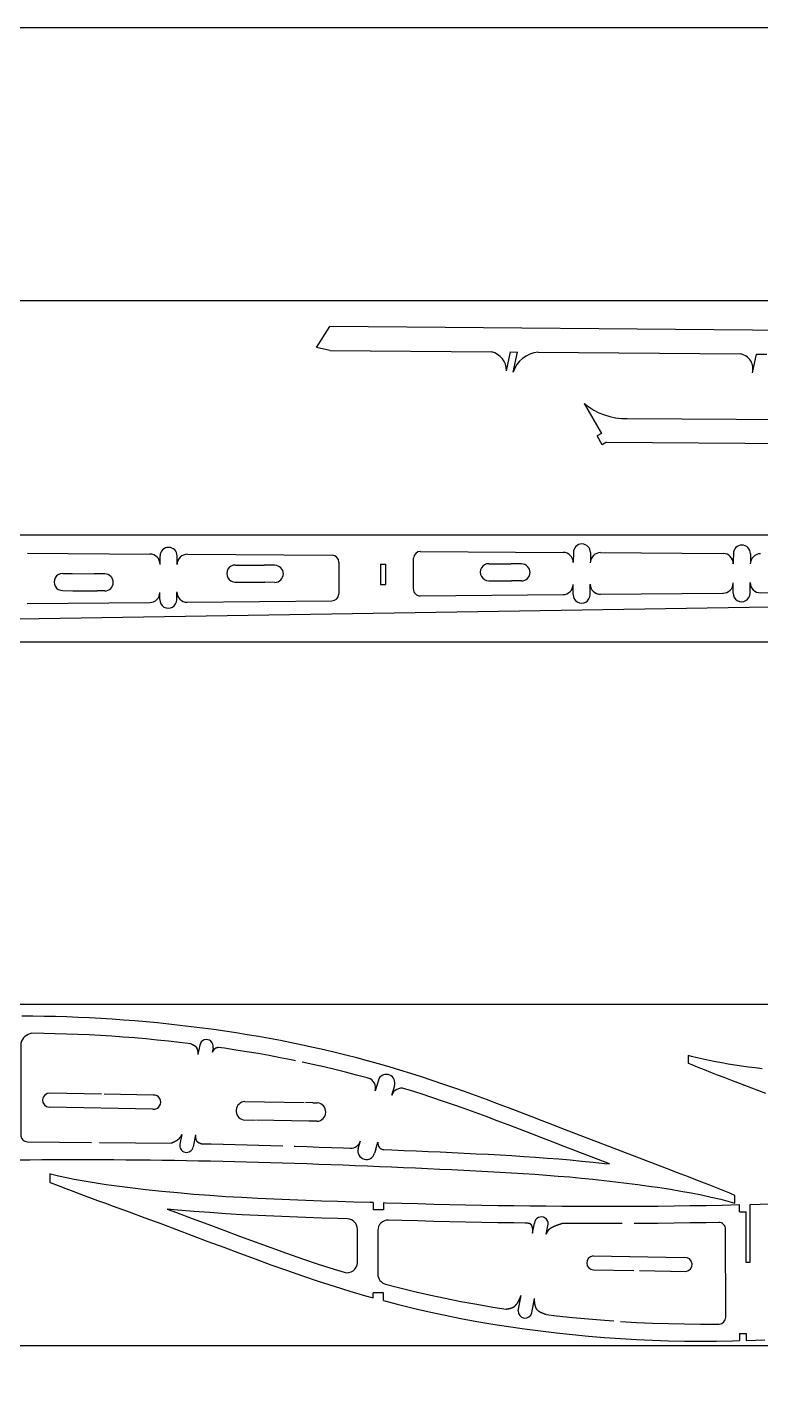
# Model space of a CAD drawing. Header units: inches. Extents: x 2105 to 3676, y -593 to 929.
# Drawn here: x 2472.6 to 2687.6, y 527.5 to 929 of the extents above; entities that cross this region are included whole.
import ezdxf

# ---------------------------------------------------------------- set-up
doc = ezdxf.new("R2010")
doc.units = ezdxf.units.IN
doc.header["$MEASUREMENT"] = 0
doc.layers.add('7', color=7, linetype='Continuous')
doc.layers.add('LAYER01', color=7, linetype='Continuous')

msp = doc.modelspace()

# ---------------------------------------------------------------- linework, layer by layer
at = {"color": 7}
for p, q in [((3173.94, 848.88), (2173.97, 848.88)), ((2632.67, 775.08), (2632.64, 772.08)), ((2637.67, 775.04), (2637.65, 772.3)), ((2511.49, 771.59), (2511.5, 774.09)), ((2516.48, 771.55), (2516.5, 774.06)), ((2533.57, 771.38), (2536.32, 771.37)), ((2545.16, 771.3), (2542.03, 771.32)), ((2607.9, 771.78), (2610.89, 771.76)), ((2617.49, 771.72), (2614.36, 771.74)), ((2679.56, 772.63), (2679.54, 771.75)), ((2679.57, 774.75), (2679.56, 772.63)), ((2684.57, 774.71), (2684.55, 771.96)), ((2482.95, 768.89), (2485.69, 768.87)), ((2495.3, 768.8), (2492.3, 768.82)), ((2482.91, 763.89), (2485.91, 763.86)), ((2495.26, 763.8), (2493.01, 763.82)), ((2511.41, 761.25), (2511.43, 763.25)), ((2516.41, 761.21), (2516.43, 763.29)), ((2533.53, 766.38), (2535.65, 766.37)), ((2535.65, 766.37), (2536.53, 766.35)), ((2545.12, 766.3), (2542.17, 766.32)), ((2607.86, 766.78), (2610.86, 766.76)), ((2617.46, 766.72), (2614.5, 766.74)), ((2632.58, 762.72), (2632.6, 764.97)), ((2632.6, 764.97), (2632.6, 765.68)), ((2637.58, 762.69), (2637.6, 765.69)), ((2679.49, 763.16), (2679.51, 766.12)), ((2684.49, 763.13), (2684.51, 766.25)), ((2173.94, 748.88), (3173.94, 748.88)), ((3160.59, 642.51), (2160.62, 642.51)), ((2523.14, 630.63), (2522.58, 627.83)), ((2527.05, 629.8), (2526.8, 628.53)), ((2575.61, 620.65), (2574.59, 617.17)), ((2580.2, 618.69), (2579.39, 615.8)), ((2494.33, 616.23), (2479.13, 616.51)), ((2509.52, 615.95), (2495.09, 616.21)), ((2509.4, 611.85), (2479.01, 612.41)), ((2556.3, 613.69), (2554.11, 613.73)), ((2535.82, 608.7), (2539.52, 608.62)), ((2557.48, 608.27), (2555.09, 608.32)), ((2517.86, 604.38), (2517.29, 601.56)), ((2521.92, 604.31), (2521.2, 600.73)), ((2569.61, 600.28), (2570.27, 602.52)), ((2574.75, 600.08), (2575.36, 602.14)), ((2573.98, 584.41), (2573.98, 582.31)), ((2577.01, 582.31), (2573.98, 582.31)), ((2577.01, 584.31), (2577.01, 582.31)), ((2681.37, 581.76), (2681.37, 583.76)), ((2684.37, 583.81), (2684.37, 566.81)), ((2620.73, 575.48), (2621.27, 578.37)), ((2681.37, 581.76), (2683.37, 581.76)), ((2683.37, 566.81), (2683.37, 581.76)), ((2624.74, 575.21), (2625.27, 578.06)), ((2638.44, 568.79), (2665.23, 568.34)), ((2684.37, 566.81), (2683.37, 566.81)), ((2638.57, 564.7), (2650.41, 564.5)), ((2652.08, 564.47), (2665.6, 564.25)), ((2577.02, 557.93), (2574.02, 557.93)), ((2574.02, 556.5), (2574.02, 557.93)), ((2577.02, 555.68), (2577.02, 557.93)), ((2616.5, 552.67), (2617.33, 557.15)), ((2620.46, 552.13), (2621.24, 556.34)), ((2160.59, 542.51), (3160.59, 542.51)), ((2681.37, 545.99), (2683.37, 545.99)), ((2681.37, 545.99), (2681.37, 543.99)), ((2683.37, 545.99), (2683.37, 543.99))]:
    msp.add_line(p, q, dxfattribs=at)
for p, q in [((2799.07, 839.33), (2561.29, 841.36)), ((2648.48, 814.36), (2698.36, 814.02)), ((2642.42, 807.41), (2724.43, 806.84)), ((2414.39, 780.28), (2577.17, 780.28)), ((2577.17, 780.28), (2740.73, 780.28)), ((2576.09, 771.66), (2576.09, 765.66)), ((2576.09, 771.66), (2577.59, 771.66)), ((2577.59, 771.66), (2577.59, 765.66)), ((2576.09, 765.66), (2577.59, 765.66)), ((2269.49, 752.34), (2848.35, 761.74)), ((2680.05, 584.25), (2680.05, 586.46))]:
    msp.add_line(p, q)
at = {"color": 0}
for p, q in [((2587.85, 775.39), (2629.66, 775.1)), ((2640.66, 775.02), (2676.56, 774.77)), ((2472.6, 774.86), (2508.51, 774.61)), ((2519.5, 774.53), (2561.96, 774.23)), ((2563.94, 772.22), (2563.88, 762.88)), ((2585.78, 764.32), (2585.84, 773.4)), ((2640.63, 762.8), (2676.53, 763.13)), ((2687.54, 763.24), (2731.81, 763.65)), ((2472.55, 760.06), (2508.46, 760.39)), ((2519.46, 760.49), (2561.9, 760.89)), ((2587.8, 762.31), (2629.63, 762.7))]:
    msp.add_line(p, q, dxfattribs=at)
at = {"color": 3}
msp.add_lwpolyline([(2104.77, 929.05), (3675.61, 929.05), (3675.61, -588.86), (2104.77, -592.65)], close=True, dxfattribs=at)
at = {"color": 7}
for points in [[(2520.53, 631, 0), (2520.56, 630.99, 0), (2520.58, 630.98, 0), (2520.61, 630.97, 0), (2520.63, 630.96, 0), (2520.66, 630.94, 0), (2520.68, 630.93, 0), (2520.71, 630.92, 0), (2520.73, 630.91, 0), (2520.76, 630.9, 0), (2520.78, 630.89, 0), (2520.81, 630.88, 0), (2520.83, 630.86, 0), (2520.86, 630.85, 0), (2520.88, 630.84, 0), (2520.91, 630.83, 0), (2520.93, 630.82, 0), (2520.96, 630.81, 0), (2520.98, 630.8, 0), (2521.01, 630.78, 0), (2521.03, 630.77, 0), (2521.06, 630.76, 0), (2521.08, 630.75, 0), (2521.11, 630.74, 0), (2521.13, 630.72, 0), (2521.15, 630.71, 0), (2521.18, 630.7, 0), (2521.2, 630.69, 0), (2521.23, 630.67, 0), (2521.25, 630.66, 0), (2521.27, 630.65, 0), (2521.3, 630.64, 0), (2521.32, 630.62, 0), (2521.34, 630.61, 0), (2521.37, 630.6, 0), (2521.38, 630.59, 0), (2521.4, 630.57, 0), (2521.42, 630.56, 0), (2521.45, 630.55, 0), (2521.47, 630.53, 0), (2521.49, 630.52, 0), (2521.51, 630.51, 0), (2521.54, 630.49, 0), (2521.56, 630.48, 0), (2521.58, 630.46, 0), (2521.6, 630.45, 0), (2521.62, 630.43, 0), (2521.64, 630.42, 0), (2521.66, 630.41, 0), (2521.68, 630.39, 0), (2521.7, 630.38, 0), (2521.72, 630.36, 0), (2521.74, 630.35, 0), (2521.76, 630.33, 0), (2521.78, 630.32, 0), (2521.8, 630.3, 0), (2521.82, 630.28, 0), (2521.84, 630.27, 0), (2521.86, 630.25, 0), (2521.88, 630.24, 0), (2521.89, 630.22, 0), (2521.91, 630.2, 0), (2521.93, 630.19, 0), (2521.95, 630.17, 0), (2521.96, 630.15, 0), (2521.98, 630.13, 0), (2522, 630.12, 0), (2522.01, 630.1, 0), (2522.02, 630.08, 0), (2522.04, 630.06, 0), (2522.05, 630.04, 0), (2522.07, 630.02, 0), (2522.08, 630.01, 0), (2522.09, 629.99, 0), (2522.11, 629.97, 0), (2522.12, 629.95, 0), (2522.14, 629.93, 0), (2522.15, 629.91, 0), (2522.16, 629.89, 0), (2522.18, 629.87, 0), (2522.19, 629.85, 0), (2522.2, 629.83, 0), (2522.21, 629.81, 0), (2522.22, 629.79, 0), (2522.24, 629.76, 0), (2522.25, 629.74, 0), (2522.26, 629.72, 0), (2522.27, 629.7, 0), (2522.28, 629.68, 0), (2522.29, 629.65, 0), (2522.3, 629.63, 0), (2522.31, 629.61, 0), (2522.31, 629.59, 0), (2522.32, 629.56, 0), (2522.33, 629.54, 0), (2522.34, 629.52, 0), (2522.35, 629.5, 0), (2522.35, 629.47, 0), (2522.36, 629.45, 0), (2522.37, 629.42, 0), (2522.38, 629.4, 0), (2522.39, 629.38, 0), (2522.39, 629.35, 0), (2522.4, 629.33, 0), (2522.41, 629.31, 0), (2522.41, 629.28, 0), (2522.42, 629.26, 0), (2522.43, 629.23, 0), (2522.43, 629.21, 0), (2522.44, 629.18, 0), (2522.45, 629.16, 0), (2522.45, 629.13, 0), (2522.46, 629.11, 0), (2522.45, 629.08, 0), (2522.46, 629.05, 0), (2522.46, 629.03, 0), (2522.47, 629, 0), (2522.47, 628.98, 0), (2522.48, 628.95, 0), (2522.48, 628.92, 0), (2522.49, 628.9, 0), (2522.49, 628.87, 0), (2522.5, 628.85, 0), (2522.5, 628.82, 0), (2522.51, 628.79, 0), (2522.51, 628.77, 0), (2522.51, 628.74, 0), (2522.52, 628.71, 0), (2522.52, 628.69, 0), (2522.52, 628.66, 0), (2522.53, 628.63, 0), (2522.52, 628.6, 0), (2522.52, 628.58, 0), (2522.53, 628.55, 0), (2522.53, 628.52, 0), (2522.53, 628.5, 0), (2522.54, 628.47, 0), (2522.54, 628.44, 0), (2522.54, 628.41, 0), (2522.54, 628.39, 0), (2522.55, 628.36, 0), (2522.55, 628.33, 0), (2522.55, 628.3, 0), (2522.55, 628.28, 0), (2522.56, 628.25, 0), (2522.56, 628.22, 0), (2522.56, 628.19, 0), (2522.56, 628.16, 0), (2522.57, 628.14, 0), (2522.56, 628.11, 0), (2522.56, 628.08, 0), (2522.56, 628.05, 0), (2522.56, 628.02, 0), (2522.57, 628, 0), (2522.57, 627.97, 0), (2522.57, 627.94, 0), (2522.57, 627.91, 0), (2522.57, 627.88, 0), (2522.58, 627.86, 0), (2522.58, 627.83, 0)], [(2528.62, 629.92, 0), (2528.6, 629.92, 0), (2528.59, 629.92, 0), (2528.57, 629.91, 0), (2528.56, 629.91, 0), (2528.54, 629.91, 0), (2528.53, 629.9, 0), (2528.51, 629.9, 0), (2528.5, 629.89, 0), (2528.48, 629.89, 0), (2528.47, 629.89, 0), (2528.45, 629.88, 0), (2528.44, 629.88, 0), (2528.42, 629.88, 0), (2528.41, 629.87, 0), (2528.39, 629.87, 0), (2528.38, 629.86, 0), (2528.36, 629.86, 0), (2528.35, 629.86, 0), (2528.33, 629.85, 0), (2528.32, 629.85, 0), (2528.3, 629.84, 0), (2528.29, 629.84, 0), (2528.27, 629.84, 0), (2528.26, 629.83, 0), (2528.24, 629.83, 0), (2528.23, 629.82, 0), (2528.21, 629.82, 0), (2528.2, 629.82, 0), (2528.18, 629.81, 0), (2528.17, 629.81, 0), (2528.15, 629.8, 0), (2528.14, 629.8, 0), (2528.12, 629.79, 0), (2528.11, 629.79, 0), (2528.09, 629.78, 0), (2528.08, 629.78, 0), (2528.06, 629.78, 0), (2528.05, 629.77, 0), (2528.04, 629.77, 0), (2528.02, 629.76, 0), (2528.01, 629.76, 0), (2527.99, 629.75, 0), (2527.98, 629.75, 0), (2527.96, 629.74, 0), (2527.95, 629.73, 0), (2527.94, 629.73, 0), (2527.92, 629.72, 0), (2527.91, 629.72, 0), (2527.89, 629.71, 0), (2527.88, 629.71, 0), (2527.87, 629.7, 0), (2527.85, 629.7, 0), (2527.84, 629.69, 0), (2527.83, 629.68, 0), (2527.81, 629.68, 0), (2527.8, 629.67, 0), (2527.79, 629.67, 0), (2527.77, 629.66, 0), (2527.76, 629.65, 0), (2527.75, 629.65, 0), (2527.73, 629.64, 0), (2527.72, 629.63, 0), (2527.71, 629.63, 0), (2527.7, 629.62, 0), (2527.68, 629.61, 0), (2527.67, 629.61, 0), (2527.66, 629.6, 0), (2527.65, 629.59, 0), (2527.63, 629.58, 0), (2527.62, 629.58, 0), (2527.61, 629.57, 0), (2527.6, 629.56, 0), (2527.59, 629.55, 0), (2527.57, 629.54, 0), (2527.55, 629.54, 0), (2527.54, 629.53, 0), (2527.53, 629.52, 0), (2527.52, 629.51, 0), (2527.51, 629.5, 0), (2527.49, 629.49, 0), (2527.48, 629.49, 0), (2527.47, 629.48, 0), (2527.46, 629.47, 0), (2527.45, 629.46, 0), (2527.44, 629.45, 0), (2527.43, 629.44, 0), (2527.42, 629.43, 0), (2527.41, 629.42, 0), (2527.4, 629.41, 0), (2527.39, 629.4, 0), (2527.38, 629.39, 0), (2527.37, 629.38, 0), (2527.36, 629.37, 0), (2527.35, 629.36, 0), (2527.34, 629.35, 0), (2527.33, 629.34, 0), (2527.32, 629.33, 0), (2527.31, 629.32, 0), (2527.3, 629.31, 0), (2527.29, 629.29, 0), (2527.28, 629.28, 0), (2527.27, 629.27, 0), (2527.26, 629.26, 0), (2527.25, 629.25, 0), (2527.24, 629.24, 0), (2527.23, 629.23, 0), (2527.22, 629.21, 0), (2527.21, 629.2, 0), (2527.21, 629.19, 0), (2527.2, 629.18, 0), (2527.19, 629.17, 0), (2527.18, 629.15, 0), (2527.17, 629.14, 0), (2527.16, 629.13, 0), (2527.15, 629.12, 0), (2527.14, 629.11, 0), (2527.14, 629.09, 0), (2527.13, 629.08, 0), (2527.12, 629.07, 0), (2527.11, 629.06, 0), (2527.09, 629.04, 0), (2527.08, 629.03, 0), (2527.08, 629.02, 0), (2527.07, 629, 0), (2527.06, 628.99, 0), (2527.05, 628.98, 0), (2527.04, 628.97, 0), (2527.04, 628.95, 0), (2527.03, 628.94, 0), (2527.02, 628.93, 0), (2527.01, 628.91, 0), (2527.01, 628.9, 0), (2527, 628.89, 0), (2526.99, 628.87, 0), (2526.98, 628.86, 0), (2526.97, 628.85, 0), (2526.97, 628.83, 0), (2526.96, 628.82, 0), (2526.95, 628.81, 0), (2526.94, 628.79, 0), (2526.94, 628.78, 0), (2526.93, 628.77, 0), (2526.92, 628.75, 0), (2526.91, 628.74, 0), (2526.91, 628.72, 0), (2526.9, 628.71, 0), (2526.89, 628.7, 0), (2526.88, 628.68, 0), (2526.88, 628.67, 0), (2526.87, 628.66, 0), (2526.86, 628.64, 0), (2526.86, 628.63, 0), (2526.85, 628.61, 0), (2526.84, 628.6, 0), (2526.83, 628.59, 0), (2526.83, 628.57, 0), (2526.81, 628.56, 0), (2526.8, 628.54, 0), (2526.79, 628.53, 0)], [(2517.85, 604.38, 0), (2517.84, 604.36, 0), (2517.83, 604.33, 0), (2517.82, 604.31, 0), (2517.8, 604.29, 0), (2517.79, 604.27, 0), (2517.78, 604.24, 0), (2517.77, 604.22, 0), (2517.75, 604.2, 0), (2517.74, 604.18, 0), (2517.73, 604.16, 0), (2517.72, 604.13, 0), (2517.7, 604.11, 0), (2517.69, 604.09, 0), (2517.68, 604.07, 0), (2517.67, 604.05, 0), (2517.65, 604.02, 0), (2517.64, 604, 0), (2517.63, 603.98, 0), (2517.61, 603.96, 0), (2517.59, 603.93, 0), (2517.58, 603.91, 0), (2517.57, 603.89, 0), (2517.56, 603.87, 0), (2517.54, 603.85, 0), (2517.53, 603.83, 0), (2517.52, 603.8, 0), (2517.5, 603.78, 0), (2517.49, 603.76, 0), (2517.48, 603.74, 0), (2517.46, 603.72, 0), (2517.45, 603.7, 0), (2517.44, 603.68, 0), (2517.42, 603.65, 0), (2517.41, 603.63, 0), (2517.4, 603.61, 0), (2517.38, 603.59, 0), (2517.37, 603.57, 0), (2517.35, 603.55, 0), (2517.34, 603.53, 0), (2517.33, 603.51, 0), (2517.31, 603.49, 0), (2517.29, 603.47, 0), (2517.27, 603.45, 0), (2517.26, 603.43, 0), (2517.24, 603.41, 0), (2517.23, 603.39, 0), (2517.22, 603.37, 0), (2517.2, 603.35, 0), (2517.19, 603.33, 0), (2517.17, 603.31, 0), (2517.16, 603.29, 0), (2517.14, 603.27, 0), (2517.12, 603.25, 0), (2517.11, 603.23, 0), (2517.09, 603.21, 0), (2517.08, 603.2, 0), (2517.06, 603.18, 0), (2517.05, 603.16, 0), (2517.03, 603.14, 0), (2517.01, 603.12, 0), (2517, 603.1, 0), (2516.98, 603.09, 0), (2516.96, 603.07, 0), (2516.95, 603.05, 0), (2516.93, 603.03, 0), (2516.91, 603.02, 0), (2516.89, 603, 0), (2516.87, 602.98, 0), (2516.85, 602.97, 0), (2516.83, 602.95, 0), (2516.81, 602.93, 0), (2516.8, 602.92, 0), (2516.78, 602.9, 0), (2516.76, 602.88, 0), (2516.74, 602.87, 0), (2516.72, 602.85, 0), (2516.7, 602.84, 0), (2516.68, 602.82, 0), (2516.67, 602.8, 0), (2516.65, 602.79, 0), (2516.63, 602.77, 0), (2516.61, 602.76, 0), (2516.59, 602.74, 0), (2516.57, 602.73, 0), (2516.55, 602.71, 0), (2516.53, 602.7, 0), (2516.51, 602.69, 0), (2516.49, 602.67, 0), (2516.47, 602.66, 0), (2516.45, 602.64, 0), (2516.43, 602.63, 0), (2516.41, 602.62, 0), (2516.39, 602.6, 0), (2516.37, 602.59, 0), (2516.35, 602.57, 0), (2516.33, 602.56, 0), (2516.31, 602.55, 0), (2516.28, 602.53, 0), (2516.26, 602.52, 0), (2516.23, 602.51, 0), (2516.21, 602.49, 0), (2516.19, 602.48, 0), (2516.17, 602.47, 0), (2516.15, 602.46, 0), (2516.13, 602.44, 0), (2516.1, 602.43, 0), (2516.08, 602.42, 0), (2516.06, 602.41, 0), (2516.04, 602.39, 0), (2516.02, 602.38, 0), (2515.99, 602.37, 0), (2515.97, 602.36, 0), (2515.95, 602.34, 0), (2515.93, 602.33, 0), (2515.91, 602.32, 0), (2515.88, 602.31, 0), (2515.86, 602.3, 0), (2515.84, 602.28, 0), (2515.82, 602.27, 0), (2515.79, 602.26, 0), (2515.77, 602.25, 0), (2515.75, 602.24, 0), (2515.73, 602.23, 0), (2515.7, 602.22, 0), (2515.68, 602.2, 0), (2515.66, 602.19, 0), (2515.63, 602.18, 0), (2515.61, 602.17, 0), (2515.59, 602.16, 0), (2515.56, 602.15, 0), (2515.54, 602.14, 0), (2515.52, 602.13, 0), (2515.5, 602.11, 0), (2515.47, 602.1, 0), (2515.45, 602.09, 0), (2515.43, 602.08, 0), (2515.4, 602.07, 0), (2515.38, 602.06, 0), (2515.35, 602.05, 0), (2515.33, 602.04, 0), (2515.31, 602.03, 0), (2515.27, 602.02, 0), (2515.25, 602.01, 0), (2515.23, 602, 0), (2515.2, 601.99, 0), (2515.18, 601.98, 0), (2515.16, 601.97, 0), (2515.13, 601.95, 0), (2515.11, 601.94, 0), (2515.09, 601.93, 0), (2515.06, 601.92, 0), (2515.04, 601.91, 0), (2515.01, 601.9, 0), (2514.99, 601.89, 0), (2514.97, 601.88, 0), (2514.94, 601.87, 0), (2514.92, 601.86, 0), (2514.9, 601.85, 0), (2514.87, 601.84, 0)], [(2521.92, 604.31, 0), (2521.92, 604.29, 0), (2521.92, 604.26, 0), (2521.92, 604.24, 0), (2521.92, 604.21, 0), (2521.92, 604.19, 0), (2521.92, 604.16, 0), (2521.92, 604.14, 0), (2521.92, 604.11, 0), (2521.92, 604.09, 0), (2521.92, 604.06, 0), (2521.92, 604.04, 0), (2521.92, 604.01, 0), (2521.92, 603.99, 0), (2521.92, 603.97, 0), (2521.92, 603.94, 0), (2521.91, 603.92, 0), (2521.91, 603.89, 0), (2521.91, 603.87, 0), (2521.91, 603.84, 0), (2521.91, 603.82, 0), (2521.91, 603.79, 0), (2521.91, 603.77, 0), (2521.91, 603.75, 0), (2521.91, 603.72, 0), (2521.91, 603.7, 0), (2521.91, 603.67, 0), (2521.91, 603.65, 0), (2521.91, 603.63, 0), (2521.91, 603.6, 0), (2521.92, 603.58, 0), (2521.92, 603.56, 0), (2521.92, 603.53, 0), (2521.92, 603.51, 0), (2521.92, 603.49, 0), (2521.92, 603.46, 0), (2521.93, 603.44, 0), (2521.92, 603.42, 0), (2521.92, 603.39, 0), (2521.92, 603.37, 0), (2521.93, 603.35, 0), (2521.93, 603.32, 0), (2521.93, 603.3, 0), (2521.93, 603.28, 0), (2521.94, 603.26, 0), (2521.94, 603.24, 0), (2521.94, 603.21, 0), (2521.95, 603.19, 0), (2521.95, 603.17, 0), (2521.96, 603.15, 0), (2521.96, 603.13, 0), (2521.96, 603.1, 0), (2521.97, 603.08, 0), (2521.97, 603.06, 0), (2521.98, 603.04, 0), (2521.98, 603.02, 0), (2521.99, 603, 0), (2521.99, 602.98, 0), (2522, 602.96, 0), (2522, 602.94, 0), (2522, 602.92, 0), (2522.01, 602.9, 0), (2522.01, 602.88, 0), (2522.02, 602.86, 0), (2522.03, 602.84, 0), (2522.04, 602.82, 0), (2522.04, 602.8, 0), (2522.05, 602.78, 0), (2522.06, 602.76, 0), (2522.07, 602.74, 0), (2522.08, 602.72, 0), (2522.08, 602.71, 0), (2522.09, 602.69, 0), (2522.1, 602.67, 0), (2522.11, 602.65, 0), (2522.12, 602.63, 0), (2522.13, 602.62, 0), (2522.14, 602.6, 0), (2522.15, 602.58, 0), (2522.16, 602.56, 0), (2522.18, 602.55, 0), (2522.19, 602.53, 0), (2522.2, 602.51, 0), (2522.21, 602.5, 0), (2522.22, 602.48, 0), (2522.24, 602.47, 0), (2522.25, 602.45, 0), (2522.25, 602.44, 0), (2522.27, 602.42, 0), (2522.28, 602.41, 0), (2522.29, 602.39, 0), (2522.31, 602.38, 0), (2522.32, 602.36, 0), (2522.34, 602.35, 0), (2522.35, 602.34, 0), (2522.37, 602.32, 0), (2522.38, 602.31, 0), (2522.4, 602.29, 0), (2522.42, 602.28, 0), (2522.43, 602.27, 0), (2522.45, 602.26, 0), (2522.47, 602.24, 0), (2522.48, 602.23, 0), (2522.5, 602.22, 0), (2522.52, 602.21, 0), (2522.54, 602.19, 0), (2522.55, 602.18, 0), (2522.57, 602.17, 0), (2522.59, 602.16, 0), (2522.61, 602.15, 0), (2522.63, 602.13, 0), (2522.65, 602.12, 0), (2522.66, 602.11, 0), (2522.68, 602.1, 0), (2522.7, 602.09, 0), (2522.72, 602.08, 0), (2522.74, 602.07, 0), (2522.76, 602.06, 0), (2522.78, 602.05, 0), (2522.8, 602.04, 0), (2522.82, 602.03, 0), (2522.84, 602.02, 0), (2522.87, 602.01, 0), (2522.89, 602, 0), (2522.91, 601.99, 0), (2522.93, 601.98, 0), (2522.95, 601.97, 0), (2522.97, 601.96, 0), (2522.99, 601.95, 0), (2523, 601.94, 0), (2523.03, 601.93, 0), (2523.05, 601.92, 0), (2523.07, 601.91, 0), (2523.09, 601.9, 0), (2523.11, 601.89, 0), (2523.14, 601.88, 0), (2523.16, 601.88, 0), (2523.18, 601.87, 0), (2523.2, 601.86, 0), (2523.23, 601.85, 0), (2523.25, 601.84, 0), (2523.27, 601.83, 0), (2523.29, 601.82, 0), (2523.32, 601.81, 0), (2523.34, 601.81, 0), (2523.36, 601.8, 0), (2523.39, 601.79, 0), (2523.41, 601.78, 0), (2523.43, 601.77, 0), (2523.46, 601.77, 0), (2523.48, 601.76, 0), (2523.5, 601.75, 0), (2523.53, 601.74, 0), (2523.55, 601.73, 0), (2523.57, 601.72, 0), (2523.6, 601.72, 0), (2523.62, 601.71, 0), (2523.64, 601.7, 0), (2523.67, 601.69, 0), (2523.69, 601.68, 0)], [(2620.73, 575.48, 0), (2620.73, 575.5, 0), (2620.73, 575.53, 0), (2620.74, 575.55, 0), (2620.74, 575.57, 0), (2620.74, 575.59, 0), (2620.74, 575.62, 0), (2620.74, 575.64, 0), (2620.74, 575.66, 0), (2620.74, 575.69, 0), (2620.74, 575.71, 0), (2620.75, 575.73, 0), (2620.75, 575.75, 0), (2620.75, 575.78, 0), (2620.75, 575.8, 0), (2620.75, 575.82, 0), (2620.75, 575.85, 0), (2620.75, 575.87, 0), (2620.75, 575.89, 0), (2620.75, 575.91, 0), (2620.76, 575.94, 0), (2620.76, 575.96, 0), (2620.76, 575.98, 0), (2620.76, 576.01, 0), (2620.76, 576.03, 0), (2620.76, 576.05, 0), (2620.76, 576.07, 0), (2620.76, 576.1, 0), (2620.76, 576.12, 0), (2620.76, 576.14, 0), (2620.76, 576.17, 0), (2620.76, 576.19, 0), (2620.76, 576.21, 0), (2620.76, 576.23, 0), (2620.76, 576.26, 0), (2620.76, 576.28, 0), (2620.76, 576.3, 0), (2620.76, 576.32, 0), (2620.76, 576.35, 0), (2620.76, 576.37, 0), (2620.76, 576.39, 0), (2620.76, 576.42, 0), (2620.76, 576.44, 0), (2620.76, 576.46, 0), (2620.76, 576.48, 0), (2620.76, 576.51, 0), (2620.76, 576.53, 0), (2620.75, 576.55, 0), (2620.75, 576.58, 0), (2620.75, 576.6, 0), (2620.75, 576.62, 0), (2620.75, 576.64, 0), (2620.75, 576.67, 0), (2620.74, 576.69, 0), (2620.74, 576.71, 0), (2620.74, 576.74, 0), (2620.74, 576.76, 0), (2620.74, 576.78, 0), (2620.73, 576.8, 0), (2620.73, 576.83, 0), (2620.73, 576.85, 0), (2620.73, 576.87, 0), (2620.72, 576.9, 0), (2620.72, 576.92, 0), (2620.72, 576.94, 0), (2620.71, 576.97, 0), (2620.71, 576.99, 0), (2620.7, 577.01, 0), (2620.7, 577.03, 0), (2620.7, 577.06, 0), (2620.69, 577.08, 0), (2620.69, 577.1, 0), (2620.68, 577.13, 0), (2620.68, 577.15, 0), (2620.67, 577.17, 0), (2620.67, 577.19, 0), (2620.66, 577.22, 0), (2620.66, 577.24, 0), (2620.65, 577.26, 0), (2620.65, 577.29, 0), (2620.64, 577.31, 0), (2620.63, 577.33, 0), (2620.63, 577.35, 0), (2620.62, 577.38, 0), (2620.61, 577.4, 0), (2620.61, 577.42, 0), (2620.6, 577.45, 0), (2620.59, 577.47, 0), (2620.59, 577.49, 0), (2620.58, 577.51, 0), (2620.57, 577.53, 0), (2620.56, 577.56, 0), (2620.55, 577.58, 0), (2620.54, 577.6, 0), (2620.53, 577.62, 0), (2620.52, 577.64, 0), (2620.52, 577.66, 0), (2620.51, 577.68, 0), (2620.5, 577.7, 0), (2620.48, 577.72, 0), (2620.47, 577.74, 0), (2620.46, 577.76, 0), (2620.45, 577.78, 0), (2620.44, 577.8, 0), (2620.43, 577.82, 0), (2620.42, 577.84, 0), (2620.4, 577.85, 0), (2620.39, 577.87, 0), (2620.38, 577.89, 0), (2620.36, 577.9, 0), (2620.35, 577.92, 0), (2620.34, 577.94, 0), (2620.32, 577.95, 0), (2620.31, 577.97, 0), (2620.29, 577.98, 0), (2620.28, 578, 0), (2620.26, 578.01, 0), (2620.24, 578.02, 0), (2620.23, 578.04, 0), (2620.21, 578.05, 0), (2620.2, 578.06, 0), (2620.18, 578.08, 0), (2620.16, 578.09, 0), (2620.14, 578.1, 0), (2620.13, 578.11, 0), (2620.11, 578.12, 0), (2620.09, 578.13, 0), (2620.07, 578.14, 0), (2620.05, 578.15, 0), (2620.03, 578.16, 0), (2620.01, 578.17, 0), (2619.99, 578.18, 0), (2619.97, 578.19, 0), (2619.95, 578.2, 0), (2619.93, 578.21, 0), (2619.91, 578.22, 0), (2619.89, 578.22, 0), (2619.87, 578.23, 0), (2619.85, 578.24, 0), (2619.83, 578.25, 0), (2619.81, 578.25, 0), (2619.79, 578.26, 0), (2619.76, 578.27, 0), (2619.74, 578.27, 0), (2619.72, 578.28, 0), (2619.7, 578.28, 0), (2619.68, 578.29, 0), (2619.65, 578.3, 0), (2619.63, 578.3, 0), (2619.61, 578.31, 0), (2619.58, 578.31, 0), (2619.56, 578.32, 0), (2619.54, 578.32, 0), (2619.51, 578.32, 0), (2619.49, 578.33, 0), (2619.47, 578.33, 0), (2619.44, 578.34, 0), (2619.42, 578.34, 0), (2619.39, 578.34, 0), (2619.37, 578.35, 0), (2619.34, 578.35, 0), (2619.32, 578.35, 0), (2619.29, 578.36, 0), (2619.27, 578.36, 0), (2619.24, 578.36, 0), (2619.22, 578.36, 0), (2619.19, 578.37, 0), (2619.17, 578.37, 0), (2619.14, 578.37, 0), (2619.12, 578.37, 0), (2619.09, 578.37, 0), (2619.07, 578.38, 0), (2619.04, 578.38, 0), (2619.01, 578.38, 0), (2618.99, 578.38, 0), (2618.96, 578.38, 0), (2618.94, 578.38, 0), (2618.91, 578.39, 0), (2618.88, 578.39, 0), (2618.86, 578.39, 0), (2618.83, 578.39, 0), (2618.81, 578.39, 0), (2618.78, 578.39, 0), (2618.75, 578.39, 0), (2618.73, 578.39, 0), (2618.7, 578.39, 0), (2618.67, 578.4, 0), (2618.65, 578.4, 0), (2618.62, 578.4, 0), (2618.59, 578.4, 0), (2618.57, 578.4, 0), (2618.54, 578.4, 0)], [(2624.74, 575.21, 0), (2624.75, 575.23, 0), (2624.76, 575.26, 0), (2624.78, 575.29, 0), (2624.79, 575.32, 0), (2624.81, 575.34, 0), (2624.82, 575.37, 0), (2624.83, 575.4, 0), (2624.85, 575.43, 0), (2624.86, 575.45, 0), (2624.88, 575.48, 0), (2624.89, 575.51, 0), (2624.9, 575.54, 0), (2624.92, 575.56, 0), (2624.93, 575.59, 0), (2624.95, 575.62, 0), (2624.96, 575.64, 0), (2624.98, 575.67, 0), (2624.99, 575.7, 0), (2625, 575.72, 0), (2625.02, 575.75, 0), (2625.03, 575.78, 0), (2625.05, 575.8, 0), (2625.06, 575.83, 0), (2625.08, 575.86, 0), (2625.09, 575.88, 0), (2625.11, 575.91, 0), (2625.13, 575.94, 0), (2625.14, 575.96, 0), (2625.16, 575.99, 0), (2625.17, 576.01, 0), (2625.19, 576.04, 0), (2625.2, 576.06, 0), (2625.22, 576.09, 0), (2625.24, 576.12, 0), (2625.25, 576.14, 0), (2625.27, 576.17, 0), (2625.29, 576.19, 0), (2625.3, 576.21, 0), (2625.32, 576.24, 0), (2625.34, 576.26, 0), (2625.35, 576.29, 0), (2625.37, 576.31, 0), (2625.39, 576.34, 0), (2625.41, 576.36, 0), (2625.43, 576.38, 0), (2625.44, 576.41, 0), (2625.46, 576.43, 0), (2625.48, 576.45, 0), (2625.5, 576.47, 0), (2625.52, 576.5, 0), (2625.54, 576.52, 0), (2625.56, 576.54, 0), (2625.58, 576.56, 0), (2625.6, 576.59, 0), (2625.62, 576.61, 0), (2625.64, 576.63, 0), (2625.66, 576.65, 0), (2625.68, 576.67, 0), (2625.7, 576.69, 0), (2625.72, 576.71, 0), (2625.74, 576.73, 0), (2625.77, 576.75, 0), (2625.79, 576.77, 0), (2625.81, 576.79, 0), (2625.83, 576.81, 0), (2625.86, 576.83, 0), (2625.88, 576.85, 0), (2625.9, 576.87, 0), (2625.93, 576.88, 0), (2625.95, 576.9, 0), (2625.97, 576.92, 0), (2626, 576.94, 0), (2626.02, 576.95, 0), (2626.05, 576.97, 0), (2626.07, 576.99, 0), (2626.1, 577.01, 0), (2626.12, 577.02, 0), (2626.15, 577.04, 0), (2626.17, 577.06, 0), (2626.2, 577.07, 0), (2626.22, 577.09, 0), (2626.25, 577.1, 0), (2626.27, 577.12, 0), (2626.3, 577.14, 0), (2626.32, 577.15, 0), (2626.35, 577.17, 0), (2626.38, 577.18, 0), (2626.4, 577.2, 0), (2626.43, 577.21, 0), (2626.46, 577.22, 0), (2626.48, 577.24, 0), (2626.51, 577.25, 0), (2626.54, 577.27, 0), (2626.57, 577.28, 0), (2626.59, 577.3, 0), (2626.62, 577.31, 0), (2626.65, 577.32, 0), (2626.67, 577.34, 0), (2626.7, 577.35, 0), (2626.73, 577.36, 0), (2626.76, 577.38, 0), (2626.79, 577.39, 0), (2626.81, 577.4, 0), (2626.84, 577.41, 0), (2626.87, 577.43, 0), (2626.9, 577.44, 0), (2626.92, 577.45, 0), (2626.95, 577.47, 0), (2626.98, 577.48, 0), (2627.01, 577.49, 0), (2627.04, 577.5, 0), (2627.06, 577.51, 0), (2627.09, 577.53, 0), (2627.12, 577.54, 0), (2627.15, 577.55, 0), (2627.18, 577.56, 0), (2627.21, 577.57, 0), (2627.23, 577.58, 0), (2627.26, 577.6, 0), (2627.29, 577.61, 0), (2627.32, 577.62, 0), (2627.35, 577.63, 0), (2627.37, 577.64, 0), (2627.4, 577.65, 0), (2627.43, 577.66, 0), (2627.46, 577.67, 0), (2627.49, 577.69, 0), (2627.52, 577.7, 0), (2627.54, 577.71, 0), (2627.57, 577.72, 0), (2627.6, 577.73, 0), (2627.63, 577.74, 0), (2627.66, 577.75, 0), (2627.68, 577.76, 0), (2627.71, 577.77, 0), (2627.74, 577.78, 0), (2627.77, 577.79, 0), (2627.8, 577.8, 0), (2627.83, 577.81, 0), (2627.85, 577.82, 0), (2627.88, 577.83, 0), (2627.91, 577.84, 0), (2627.94, 577.85, 0), (2627.97, 577.86, 0), (2628, 577.87, 0), (2628.02, 577.88, 0), (2628.05, 577.89, 0), (2628.08, 577.9, 0), (2628.11, 577.91, 0), (2628.14, 577.92, 0), (2628.17, 577.93, 0), (2628.2, 577.94, 0), (2628.22, 577.95, 0), (2628.25, 577.96, 0), (2628.28, 577.97, 0), (2628.31, 577.98, 0), (2628.34, 577.99, 0), (2628.37, 578, 0), (2628.39, 578.01, 0), (2628.42, 578.01, 0), (2628.45, 578.02, 0), (2628.48, 578.03, 0), (2628.51, 578.04, 0), (2628.54, 578.05, 0), (2628.57, 578.06, 0), (2628.59, 578.07, 0), (2628.62, 578.08, 0), (2628.65, 578.09, 0), (2628.68, 578.1, 0), (2628.71, 578.11, 0), (2628.74, 578.12, 0), (2628.76, 578.12, 0), (2628.79, 578.13, 0), (2628.82, 578.14, 0), (2628.85, 578.15, 0), (2628.88, 578.16, 0), (2628.91, 578.17, 0), (2628.94, 578.18, 0), (2628.96, 578.19, 0), (2628.99, 578.2, 0), (2629.02, 578.2, 0), (2629.05, 578.21, 0), (2629.08, 578.22, 0), (2629.11, 578.23, 0), (2629.13, 578.24, 0), (2629.16, 578.25, 0), (2629.19, 578.26, 0), (2629.22, 578.27, 0), (2629.25, 578.27, 0), (2629.28, 578.28, 0), (2629.31, 578.29, 0)], [(2612.92, 553.19, 0), (2612.97, 553.2, 0), (2613.01, 553.2, 0), (2613.05, 553.21, 0), (2613.09, 553.21, 0), (2613.13, 553.22, 0), (2613.17, 553.23, 0), (2613.21, 553.23, 0), (2613.25, 553.24, 0), (2613.29, 553.25, 0), (2613.33, 553.25, 0), (2613.37, 553.26, 0), (2613.42, 553.27, 0), (2613.46, 553.27, 0), (2613.5, 553.28, 0), (2613.54, 553.29, 0), (2613.58, 553.3, 0), (2613.62, 553.3, 0), (2613.66, 553.31, 0), (2613.7, 553.32, 0), (2613.74, 553.33, 0), (2613.78, 553.33, 0), (2613.82, 553.34, 0), (2613.86, 553.35, 0), (2613.9, 553.36, 0), (2613.94, 553.37, 0), (2613.98, 553.37, 0), (2614.01, 553.38, 0), (2614.05, 553.39, 0), (2614.09, 553.4, 0), (2614.13, 553.41, 0), (2614.17, 553.42, 0), (2614.21, 553.43, 0), (2614.25, 553.44, 0), (2614.28, 553.45, 0), (2614.32, 553.46, 0), (2614.36, 553.47, 0), (2614.4, 553.49, 0), (2614.43, 553.5, 0), (2614.47, 553.51, 0), (2614.51, 553.52, 0), (2614.54, 553.53, 0), (2614.58, 553.55, 0), (2614.62, 553.56, 0), (2614.65, 553.57, 0), (2614.69, 553.59, 0), (2614.72, 553.6, 0), (2614.76, 553.62, 0), (2614.79, 553.63, 0), (2614.83, 553.65, 0), (2614.86, 553.66, 0), (2614.9, 553.68, 0), (2614.93, 553.7, 0), (2614.96, 553.71, 0), (2615, 553.73, 0), (2615.03, 553.75, 0), (2615.06, 553.77, 0), (2615.09, 553.78, 0), (2615.13, 553.8, 0), (2615.16, 553.82, 0), (2615.19, 553.84, 0), (2615.22, 553.86, 0), (2615.25, 553.88, 0), (2615.28, 553.9, 0), (2615.31, 553.93, 0), (2615.34, 553.95, 0), (2615.37, 553.97, 0), (2615.4, 553.99, 0), (2615.43, 554.01, 0), (2615.46, 554.04, 0), (2615.49, 554.06, 0), (2615.52, 554.09, 0), (2615.54, 554.11, 0), (2615.57, 554.13, 0), (2615.6, 554.16, 0), (2615.63, 554.19, 0), (2615.65, 554.21, 0), (2615.68, 554.24, 0), (2615.71, 554.26, 0), (2615.73, 554.29, 0), (2615.76, 554.32, 0), (2615.79, 554.35, 0), (2615.81, 554.37, 0), (2615.84, 554.4, 0), (2615.86, 554.43, 0), (2615.89, 554.46, 0), (2615.91, 554.49, 0), (2615.94, 554.52, 0), (2615.96, 554.55, 0), (2615.98, 554.58, 0), (2616.01, 554.61, 0), (2616.03, 554.64, 0), (2616.06, 554.67, 0), (2616.08, 554.7, 0), (2616.1, 554.73, 0), (2616.12, 554.76, 0), (2616.15, 554.79, 0), (2616.17, 554.83, 0), (2616.19, 554.86, 0), (2616.21, 554.89, 0), (2616.24, 554.92, 0), (2616.26, 554.96, 0), (2616.28, 554.99, 0), (2616.3, 555.02, 0), (2616.32, 555.06, 0), (2616.34, 555.09, 0), (2616.37, 555.13, 0), (2616.39, 555.16, 0), (2616.41, 555.2, 0), (2616.43, 555.23, 0), (2616.45, 555.27, 0), (2616.47, 555.3, 0), (2616.49, 555.34, 0), (2616.51, 555.37, 0), (2616.53, 555.41, 0), (2616.55, 555.44, 0), (2616.57, 555.48, 0), (2616.59, 555.52, 0), (2616.61, 555.55, 0), (2616.63, 555.59, 0), (2616.65, 555.63, 0), (2616.66, 555.66, 0), (2616.68, 555.7, 0), (2616.7, 555.74, 0), (2616.72, 555.78, 0), (2616.74, 555.81, 0), (2616.76, 555.85, 0), (2616.78, 555.89, 0), (2616.79, 555.93, 0), (2616.81, 555.97, 0), (2616.83, 556, 0), (2616.85, 556.04, 0), (2616.87, 556.08, 0), (2616.88, 556.12, 0), (2616.9, 556.16, 0), (2616.92, 556.2, 0), (2616.94, 556.24, 0), (2616.96, 556.28, 0), (2616.97, 556.32, 0), (2616.99, 556.36, 0), (2617.01, 556.39, 0), (2617.02, 556.43, 0), (2617.04, 556.47, 0), (2617.06, 556.51, 0), (2617.08, 556.55, 0), (2617.09, 556.59, 0), (2617.11, 556.63, 0), (2617.13, 556.67, 0), (2617.15, 556.71, 0), (2617.16, 556.75, 0), (2617.18, 556.79, 0), (2617.2, 556.83, 0), (2617.21, 556.87, 0), (2617.23, 556.91, 0), (2617.25, 556.95, 0), (2617.26, 556.99, 0), (2617.28, 557.03, 0), (2617.3, 557.07, 0), (2617.31, 557.11, 0), (2617.33, 557.15, 0)], [(2624.65, 551.6, 0), (2624.6, 551.61, 0), (2624.56, 551.63, 0), (2624.52, 551.64, 0), (2624.48, 551.65, 0), (2624.44, 551.67, 0), (2624.4, 551.68, 0), (2624.36, 551.69, 0), (2624.32, 551.71, 0), (2624.27, 551.72, 0), (2624.23, 551.74, 0), (2624.19, 551.75, 0), (2624.15, 551.76, 0), (2624.11, 551.78, 0), (2624.07, 551.79, 0), (2624.03, 551.81, 0), (2623.99, 551.82, 0), (2623.95, 551.83, 0), (2623.91, 551.85, 0), (2623.87, 551.86, 0), (2623.83, 551.88, 0), (2623.79, 551.89, 0), (2623.75, 551.91, 0), (2623.71, 551.92, 0), (2623.67, 551.94, 0), (2623.63, 551.95, 0), (2623.59, 551.97, 0), (2623.55, 551.98, 0), (2623.51, 552, 0), (2623.47, 552.02, 0), (2623.44, 552.03, 0), (2623.4, 552.05, 0), (2623.36, 552.06, 0), (2623.32, 552.08, 0), (2623.28, 552.1, 0), (2623.25, 552.11, 0), (2623.21, 552.13, 0), (2623.17, 552.15, 0), (2623.14, 552.17, 0), (2623.1, 552.18, 0), (2623.06, 552.2, 0), (2623.03, 552.22, 0), (2622.99, 552.24, 0), (2622.96, 552.26, 0), (2622.92, 552.28, 0), (2622.89, 552.3, 0), (2622.85, 552.32, 0), (2622.82, 552.33, 0), (2622.79, 552.35, 0), (2622.75, 552.38, 0), (2622.72, 552.4, 0), (2622.69, 552.42, 0), (2622.66, 552.44, 0), (2622.62, 552.46, 0), (2622.59, 552.48, 0), (2622.56, 552.5, 0), (2622.53, 552.52, 0), (2622.5, 552.55, 0), (2622.47, 552.57, 0), (2622.44, 552.59, 0), (2622.41, 552.62, 0), (2622.38, 552.64, 0), (2622.36, 552.67, 0), (2622.33, 552.69, 0), (2622.3, 552.71, 0), (2622.27, 552.74, 0), (2622.25, 552.77, 0), (2622.22, 552.79, 0), (2622.2, 552.82, 0), (2622.17, 552.85, 0), (2622.15, 552.87, 0), (2622.12, 552.9, 0), (2622.1, 552.93, 0), (2622.08, 552.96, 0), (2622.05, 552.99, 0), (2622.03, 553.01, 0), (2622.01, 553.04, 0), (2621.99, 553.07, 0), (2621.97, 553.1, 0), (2621.95, 553.13, 0), (2621.93, 553.17, 0), (2621.91, 553.2, 0), (2621.89, 553.23, 0), (2621.87, 553.26, 0), (2621.85, 553.29, 0), (2621.83, 553.33, 0), (2621.81, 553.36, 0), (2621.8, 553.39, 0), (2621.78, 553.43, 0), (2621.76, 553.46, 0), (2621.75, 553.49, 0), (2621.73, 553.53, 0), (2621.72, 553.56, 0), (2621.7, 553.6, 0), (2621.69, 553.63, 0), (2621.67, 553.67, 0), (2621.66, 553.7, 0), (2621.64, 553.74, 0), (2621.63, 553.78, 0), (2621.62, 553.81, 0), (2621.61, 553.85, 0), (2621.59, 553.89, 0), (2621.58, 553.93, 0), (2621.57, 553.96, 0), (2621.56, 554, 0), (2621.55, 554.04, 0), (2621.54, 554.08, 0), (2621.53, 554.12, 0), (2621.52, 554.16, 0), (2621.51, 554.19, 0), (2621.5, 554.23, 0), (2621.49, 554.27, 0), (2621.48, 554.31, 0), (2621.47, 554.35, 0), (2621.46, 554.39, 0), (2621.45, 554.43, 0), (2621.44, 554.47, 0), (2621.43, 554.51, 0), (2621.43, 554.56, 0), (2621.42, 554.6, 0), (2621.41, 554.64, 0), (2621.4, 554.68, 0), (2621.4, 554.72, 0), (2621.39, 554.76, 0), (2621.38, 554.8, 0), (2621.38, 554.85, 0), (2621.37, 554.89, 0), (2621.37, 554.93, 0), (2621.36, 554.97, 0), (2621.35, 555.02, 0), (2621.35, 555.06, 0), (2621.34, 555.1, 0), (2621.34, 555.15, 0), (2621.33, 555.19, 0), (2621.33, 555.23, 0), (2621.32, 555.28, 0), (2621.32, 555.32, 0), (2621.31, 555.36, 0), (2621.31, 555.41, 0), (2621.31, 555.45, 0), (2621.3, 555.49, 0), (2621.3, 555.54, 0), (2621.29, 555.58, 0), (2621.29, 555.63, 0), (2621.29, 555.67, 0), (2621.28, 555.71, 0), (2621.28, 555.76, 0), (2621.27, 555.8, 0), (2621.27, 555.85, 0), (2621.27, 555.89, 0), (2621.26, 555.94, 0), (2621.26, 555.98, 0), (2621.26, 556.02, 0), (2621.25, 556.07, 0), (2621.25, 556.11, 0), (2621.25, 556.16, 0), (2621.24, 556.2, 0), (2621.24, 556.25, 0), (2621.24, 556.29, 0), (2621.24, 556.34, 0)]]:
    msp.add_polyline3d(points, dxfattribs=at)
for centre, radius, start, end in [((2514, 774.07), 2.5, 359.6009, 179.6009), ((2514, 774.07), 2.5, 359.6009, 179.6009), ((2629.64, 772.1), 3, 359.6529, 89.6009), ((2635.17, 775.06), 2.5, 359.6009, 179.6009), ((2635.17, 775.06), 2.5, 359.6009, 179.6009), ((2640.64, 772.02), 3, 89.6009, 179.6529), ((2682.07, 774.73), 2.5, 359.6009, 179.6009), ((2682.07, 774.73), 2.5, 359.6009, 179.6009), ((2508.49, 771.61), 3, 359.6009, 89.6009), ((2519.48, 771.53), 3, 89.6009, 179.6529), ((2533.55, 768.88), 2.5, 89.6009, 269.6009), ((2545.14, 768.8), 2.5, 269.6009, 89.6009), ((2607.88, 769.28), 2.5, 89.6009, 269.6009), ((2617.47, 769.22), 2.5, 269.6009, 89.6009), ((2676.54, 771.77), 3, 359.6529, 89.6009), ((2687.54, 771.69), 3, 89.6009, 179.6529), ((2482.93, 766.39), 2.5, 89.6009, 269.6009), ((2495.28, 766.3), 2.5, 269.6009, 89.6009), ((2508.43, 763.39), 3, 270.5348, 359.6009), ((2519.43, 763.49), 3, 179.6529, 270.5348), ((2629.6, 765.7), 3, 270.5348, 359.6529), ((2640.6, 765.8), 3, 179.6529, 270.5348), ((2676.51, 766.13), 3, 270.5348, 359.6529), ((2681.99, 763.14), 2.5, 179.6009, 359.6009), ((2687.51, 766.24), 3, 179.6529, 270.5348), ((2513.91, 761.23), 2.5, 179.6009, 359.6009), ((2635.08, 762.71), 2.5, 179.6009, 359.6009), ((2525.1, 630.22), 2, 347.9655, 169.2688), ((2577.84, 619.51), 2.5, 340.8428, 152.8286), ((2479.09, 614.46), 2.05, 87.7603, 267.7603), ((2509.66, 613.9), 2.06, 262.6682, 93.9338), ((2536.51, 611.33), 2.72, 92.4853, 255.2163), ((2557.38, 610.97), 2.7, 272.094, 85.6339), ((2519.25, 601.16), 2, 167.4248, 347.4248), ((2572, 599.58), 2.5, 163.5643, 343.5643), ((2577.19, 601.83), 1.85, 170.5424, 267.6169), ((2623.27, 578.22), 2.01, 355.6733, 175.6733), ((2638.63, 566.74), 2.05, 95.4863, 268.0912), ((2665.41, 566.3), 2.06, 275.239, 95.239), ((2618.5, 552.53), 2, 175.9206, 348.5255)]:
    msp.add_arc(centre, radius, start, end, dxfattribs=at)
at = {"color": 0}
for centre, start, end in [((2587.84, 773.39), 89.6009, 179.6009), ((2561.94, 772.23), 359.6009, 89.6009), ((2587.78, 764.31), 179.6009, 270.5348), ((2561.88, 762.89), 270.5348, 359.6009)]:
    msp.add_arc(centre, 2, start, end, dxfattribs=at)
at = {"layer": '7', "color": 7, "linetype": 'Continuous'}
for points in [[(2680.05, 586.46), (2678.51, 587.15), (2675.62, 588.35), (2672.64, 589.55), (2669.58, 590.75), (2666.43, 591.96), (2663.22, 593.19), (2659.96, 594.42), (2656.66, 595.67), (2653.35, 596.93), (2650.03, 598.2), (2646.7, 599.47), (2643.36, 600.75), (2640.04, 602.04), (2636.71, 603.32), (2633.39, 604.6), (2630.09, 605.88), (2626.81, 607.15), (2623.53, 608.41), (2620.25, 609.68), (2616.96, 610.94), (2613.69, 612.19), (2610.43, 613.42), (2607.2, 614.63), (2603.99, 615.81), (2600.78, 616.97), (2597.6, 618.1), (2594.44, 619.19), (2591.28, 620.25), (2588.12, 621.29), (2584.98, 622.29), (2581.82, 623.26), (2578.67, 624.2), (2575.51, 625.11), (2572.35, 625.98), (2569.17, 626.83), (2566, 627.65), (2562.82, 628.43), (2559.63, 629.19), (2556.43, 629.92), (2553.23, 630.61), (2550.02, 631.28), (2546.79, 631.91), (2543.56, 632.52), (2540.31, 633.1), (2537.06, 633.65), (2533.8, 634.17), (2530.52, 634.67), (2527.23, 635.14), (2523.94, 635.58), (2520.63, 636), (2517.33, 636.39), (2514.02, 636.76), (2510.71, 637.1), (2507.39, 637.41), (2504.08, 637.7), (2500.76, 637.96), (2497.44, 638.19), (2494.12, 638.4), (2490.8, 638.57), (2487.49, 638.73), (2484.17, 638.85), (2480.86, 638.95), (2477.55, 639.01), (2474.24, 639.05), (2470.94, 639.06)], [(2551.16, 626.02), (2549.92, 626.28), (2546.69, 626.91), (2543.46, 627.52), (2540.21, 628.1), (2536.96, 628.65), (2533.7, 629.17), (2530.42, 629.67), (2528.62, 629.92)], [(2688.03, 623.67), (2685.99, 623.92), (2683.98, 624.18), (2681.98, 624.45), (2680.01, 624.75), (2678.06, 625.05), (2676.15, 625.37), (2674.29, 625.71), (2672.46, 626.07), (2670.68, 626.45), (2668.94, 626.86), (2667.26, 627.29), (2666.3, 627.55)], [(2666.3, 625.34), (2667.35, 624.89), (2669.13, 624.16), (2670.97, 623.42), (2672.85, 622.67), (2674.79, 621.93), (2676.77, 621.17), (2678.78, 620.41), (2680.82, 619.64), (2682.86, 618.87), (2684.91, 618.08), (2686.96, 617.3), (2689.01, 616.51)], [(2536.39, 614.04), (2553.78, 613.74)], [(2556.3, 613.69), (2557.58, 613.66)], [(2555.09, 608.32), (2539.72, 608.62)], [(2493.74, 602.05), (2514.87, 601.84)], [(2523.69, 601.68), (2526.46, 601.62), (2529.99, 601.55), (2533.5, 601.46), (2537.01, 601.37), (2540.5, 601.28), (2544.01, 601.17), (2547.52, 601.07)], [(2574.75, 600.08), (2574.4, 598.87)], [(2469.83, 596.98), (2473.34, 597.01), (2476.85, 597.04), (2480.35, 597.06), (2483.86, 597.07), (2487.37, 597.07), (2490.89, 597.07), (2494.42, 597.06), (2497.95, 597.03), (2501.49, 597.01), (2505.04, 596.97), (2508.59, 596.93), (2512.14, 596.88), (2515.69, 596.83), (2519.25, 596.77), (2522.79, 596.7), (2526.33, 596.63), (2529.86, 596.55), (2533.37, 596.46), (2536.88, 596.37), (2540.37, 596.28), (2543.88, 596.18), (2547.39, 596.07), (2550.93, 595.96), (2554.49, 595.84), (2558.04, 595.71), (2561.61, 595.58), (2565.17, 595.45), (2568.72, 595.31), (2572.28, 595.17), (2575.83, 595.03), (2579.36, 594.88), (2582.89, 594.73), (2586.41, 594.58), (2589.94, 594.43), (2593.48, 594.27), (2597.02, 594.11), (2600.55, 593.94), (2604.07, 593.77), (2607.57, 593.59), (2611.06, 593.39), (2614.53, 593.19), (2617.98, 592.97), (2621.41, 592.73), (2624.83, 592.48), (2628.23, 592.21), (2631.61, 591.93), (2634.98, 591.61), (2638.33, 591.29), (2641.66, 590.93), (2644.97, 590.56), (2648.26, 590.15), (2651.53, 589.73), (2654.77, 589.28), (2657.97, 588.81), (2661.13, 588.32), (2664.22, 587.79), (2667.25, 587.24), (2670.21, 586.66), (2673.1, 586.04), (2675.92, 585.38), (2678.66, 584.69), (2680.05, 584.25)], [(2573.98, 584.41), (2572.99, 584.44), (2568.29, 584.58), (2563.6, 584.73), (2558.91, 584.89), (2554.22, 585.05), (2549.53, 585.23), (2544.84, 585.42), (2540.15, 585.63), (2535.47, 585.88), (2530.78, 586.16), (2526.09, 586.48), (2521.41, 586.83), (2516.72, 587.24), (2512.05, 587.69), (2507.37, 588.19), (2502.7, 588.74), (2498.04, 589.35), (2495.69, 589.68), (2493.35, 590.02), (2491.01, 590.4), (2488.67, 590.8), (2486.35, 591.23), (2484.03, 591.7), (2481.72, 592.22), (2479.37, 592.79), (2479.2, 592.84), (2479.2, 590.38)], [(2479.2, 590.38), (2479.27, 590.35), (2481.6, 589.41), (2483.9, 588.51), (2486.2, 587.63), (2488.51, 586.76), (2490.83, 585.91), (2493.15, 585.06), (2495.47, 584.21), (2497.79, 583.37), (2502.42, 581.67), (2507.05, 579.96), (2511.68, 578.25), (2516.3, 576.52), (2520.92, 574.79), (2525.54, 573.06), (2530.16, 571.33), (2534.76, 569.61), (2539.37, 567.91), (2543.98, 566.22), (2548.6, 564.57), (2553.24, 562.96), (2557.89, 561.39), (2562.56, 559.89), (2567.15, 558.47), (2571.77, 557.12), (2574.02, 556.5)], [(2681.37, 583.74), (2676.29, 583.62), (2671.59, 583.52), (2666.88, 583.44), (2662.18, 583.37), (2657.48, 583.32), (2652.78, 583.28), (2648.09, 583.26), (2643.39, 583.25), (2638.7, 583.25), (2634, 583.27), (2629.3, 583.29), (2624.6, 583.33), (2619.91, 583.38), (2615.21, 583.44), (2610.52, 583.51), (2605.83, 583.6), (2601.14, 583.69), (2596.44, 583.79), (2591.75, 583.91), (2587.06, 584.03), (2582.37, 584.16), (2577.68, 584.29), (2577.01, 584.31)], [(2690.42, 583.97), (2684.37, 583.81)], [(2646.94, 578.25), (2643.4, 578.25), (2638.7, 578.25), (2634.01, 578.27), (2629.31, 578.29)], [(2577.02, 555.68), (2581.04, 554.62), (2585.71, 553.47), (2590.39, 552.39), (2595.09, 551.38), (2599.72, 550.46), (2604.37, 549.6), (2609.02, 548.8), (2613.69, 548.07), (2618.37, 547.4), (2623.05, 546.79), (2627.75, 546.23), (2632.42, 545.74), (2637.1, 545.3), (2641.78, 544.91), (2646.46, 544.58), (2651.15, 544.31), (2655.84, 544.09), (2660.53, 543.93), (2665.24, 543.83), (2669.94, 543.79), (2674.64, 543.81), (2679.34, 543.9), (2681.37, 543.99)], [(2624.65, 551.6), (2627.74, 551.23), (2632.41, 550.74), (2637.09, 550.3), (2641.77, 549.91), (2644.56, 549.71)], [(2683.37, 543.99), (2688.77, 544.22)]]:
    msp.add_lwpolyline(points, dxfattribs=at)
for points in [[(2520.53, 631), (2517.23, 631.39), (2513.92, 631.76), (2510.6, 632.1), (2507.29, 632.41), (2503.97, 632.7), (2500.66, 632.96), (2497.34, 633.19), (2494.02, 633.4), (2490.7, 633.58), (2487.38, 633.73), (2484.07, 633.85), (2480.75, 633.95), (2477.45, 634.02), (2473.88, 634.06, 0.304544), (2470.72, 631.19), (2470.63, 604.35, 0.424252), (2472.61, 602.26), (2491.43, 602.08)], [(2574.59, 617.17, 0.419071), (2572.51, 620.91), (2572.25, 620.98), (2569.07, 621.83), (2565.9, 622.65), (2562.72, 623.44), (2559.53, 624.19), (2556.33, 624.92), (2553.13, 625.61)], [(2577.11, 599.98), (2579.49, 599.88), (2583.02, 599.73), (2586.54, 599.58), (2590.07, 599.43), (2593.61, 599.27), (2597.15, 599.11), (2600.68, 598.94), (2604.2, 598.77), (2607.7, 598.59), (2611.19, 598.39), (2614.66, 598.19), (2618.11, 597.97), (2621.54, 597.73), (2624.96, 597.48), (2628.36, 597.21), (2631.74, 596.92), (2635.11, 596.61), (2638.46, 596.28), (2641.79, 595.93), (2643.23, 595.77), (2639.93, 597.04), (2636.61, 598.32), (2633.29, 599.6), (2629.99, 600.88), (2626.71, 602.15), (2623.43, 603.42), (2620.15, 604.68), (2616.86, 605.94), (2613.59, 607.19), (2610.33, 608.42), (2607.1, 609.63), (2603.88, 610.81), (2600.68, 611.97), (2597.5, 613.1), (2594.33, 614.19), (2591.18, 615.26), (2588.02, 616.29), (2584.88, 617.29), (2583.15, 617.82, 0.414015), (2579.4, 615.84, 0.414015)], [(2550.8, 600.96), (2551.06, 600.95), (2554.62, 600.84), (2558.17, 600.71), (2561.74, 600.58), (2565.3, 600.45), (2567.27, 600.37, 0.343308), (2570.27, 602.52, 0.279892)], [(2618.54, 578.4), (2615.22, 578.44), (2610.53, 578.51), (2605.84, 578.6), (2601.15, 578.69), (2596.45, 578.79), (2591.76, 578.91), (2587.07, 579.03), (2582.38, 579.16), (2578.43, 579.27, 0.42273), (2575.34, 576.27), (2575.34, 563.43, 0.341085), (2577.58, 560.53), (2581.03, 559.62), (2585.7, 558.47), (2590.38, 557.39), (2595.08, 556.38), (2599.71, 555.46), (2604.36, 554.6), (2609.02, 553.8), (2612.93, 553.19)], [(2677.31, 576.6, 0.419769), (2675.27, 578.6), (2671.6, 578.52), (2666.89, 578.44), (2662.19, 578.37), (2657.49, 578.32), (2652.79, 578.28), (2650.45, 578.27)], [(2646.45, 549.58), (2651.14, 549.31), (2655.83, 549.09), (2660.52, 548.93), (2665.23, 548.83), (2669.93, 548.79), (2674.63, 548.81), (2675.39, 548.82, 0.409547), (2677.36, 550.83), (2677.31, 576.6)]]:
    msp.add_lwpolyline(points, format="xyb", dxfattribs=at)
msp.add_lwpolyline([(2569.34, 576.65, 0.404877), (2566.44, 579.64), (2563.61, 579.73), (2558.92, 579.89), (2554.23, 580.05), (2549.54, 580.23), (2544.85, 580.42), (2540.16, 580.63), (2535.48, 580.88), (2530.79, 581.16), (2526.1, 581.48), (2521.42, 581.83), (2516.73, 582.24), (2513.55, 582.54), (2516.29, 581.52), (2520.91, 579.79), (2525.53, 578.06), (2530.15, 576.33), (2534.75, 574.61), (2539.36, 572.91), (2543.97, 571.22), (2548.59, 569.57), (2553.23, 567.96), (2557.88, 566.39), (2562.55, 564.89), (2565.46, 563.99, 0.50461), (2569.34, 566.86)], format="xyb", close=True, dxfattribs=at)
at = {"layer": 'LAYER01'}
for p, q in [((2557.31, 835.16), (2561.29, 841.36)), ((2561.29, 834.32), (2557.31, 835.16)), ((2561.29, 834.32), (2608.68, 833.91)), ((2613.08, 828.34), (2614.25, 833.86)), ((2614.25, 833.86), (2616.29, 833.85)), ((2615.03, 827.92), (2616.29, 833.85)), ((2622.35, 833.79), (2681.59, 833.29)), ((2685.17, 827.78), (2686.33, 833.25)), ((2686.33, 833.25), (2689.41, 833.22)), ((2635.85, 818.79), (2640.92, 810)), ((2640.92, 810), (2639.63, 809.25)), ((2641.13, 806.66), (2639.63, 809.25)), ((2642.42, 807.41), (2641.13, 806.66)), ((2536.32, 771.37), (2542.03, 771.32)), ((2610.89, 771.76), (2614.36, 771.74)), ((2485.69, 768.87), (2492.3, 768.82)), ((2485.91, 763.86), (2493.01, 763.82)), ((2536.53, 766.35), (2542.17, 766.32)), ((2610.86, 766.76), (2614.5, 766.74)), ((2666.3, 627.55), (2666.3, 625.34))]:
    msp.add_line(p, q, dxfattribs=at)
for centre, radius, start, end in [((2607.37, 828.35), 5.71, 359.8468, 76.7112), ((2623.05, 825.43), 8.4, 94.8117, 162.6989), ((2680.93, 828.94), 4.39, 344.6279, 81.3772), ((2647.95, 833.08), 18.73, 229.7473, 271.6026)]:
    msp.add_arc(centre, radius, start, end, dxfattribs=at)

doc.saveas('drawing.dxf')
